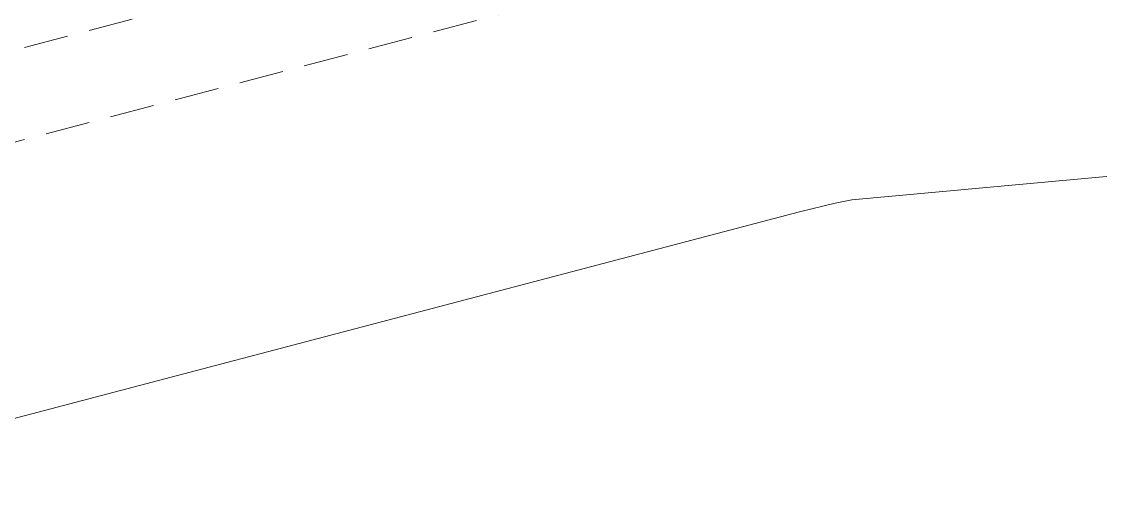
# Model space of a CAD drawing. Header units: inches. Extents: x 27644242 to 29761523, y -859349 to 216979.
# Drawn here: x 29048964 to 29067144, y -812486 to -804281 of the extents above; entities that cross this region are included whole.
import ezdxf

# ---------------------------------------------------------------- set-up
doc = ezdxf.new("R2010")
doc.units = ezdxf.units.IN
doc.header["$MEASUREMENT"] = 0
doc.linetypes.add('01-Xref Col Podium Lvl-1$0$HIDDEN', pattern=[0.375, 0.25, -0.125])
doc.layers.add('RVA Site Boundary', color=17, linetype='Continuous', lineweight=15)

msp = doc.modelspace()

# ---------------------------------------------------------------- linework, layer by layer
at = {"layer": 'RVA Site Boundary', "ltscale": 500}
msp.add_lwpolyline([(29070926.9, -806558.1), (29062954.9, -807283.7), (29062672, -807343.8), (29062073.5, -807485.6), (29043155, -812462.9), (29041515.2, -812928.4), (29041240, -813006), (29040114.1, -813267.9), (29039759.3, -813349.6), (29036145.9, -814365.1), (29035804.5, -814513), (29035449.6, -813691), (29030513.3, -802258.4), (29023062.9, -785163.4), (29018811.6, -775553.7), (29026628.9, -775451.1), (29043246.8, -775286.3), (29049817.3, -775345.5), (29057284.1, -775323.5), (29071606.4, -775328.8)], dxfattribs=at)
at = {"layer": 'RVA Site Boundary', "color": 252, "linetype": '01-Xref Col Podium Lvl-1$0$HIDDEN', "ltscale": 3000}
for points in [[(29070594.6, -802069.7), (29062281.5, -802826.4), (29061685.8, -802952.9), (29060981.9, -803119.7), (29041967.9, -808122), (29040290.6, -808598.3), (29040119.5, -808646.5), (29039099.6, -808883.7), (29038645.3, -808988.3), (29038355.8, -809069.7), (29034641.6, -800467.6), (29027183.2, -783354.2), (29025683.3, -779963.9), (29026680.8, -779950.8), (29043248.9, -779786.5), (29049803.7, -779845.6), (29057289.9, -779823.5), (29071603.8, -779828.8)], [(29070483.8, -800573.6), (29062057, -801340.7), (29061357, -801489.2), (29060618, -801664.4), (29041572.2, -806675.1), (29039882.4, -807154.9), (29039746, -807193.3), (29039231.2, -807313.1), (29036017.7, -799870.6), (29028556.6, -782751.1), (29027975.7, -781438), (29043249.6, -781286.6), (29049799.1, -781345.6), (29057291.8, -781323.5), (29071602.9, -781328.8)]]:
    msp.add_lwpolyline(points, dxfattribs=at)

doc.saveas('drawing.dxf')
